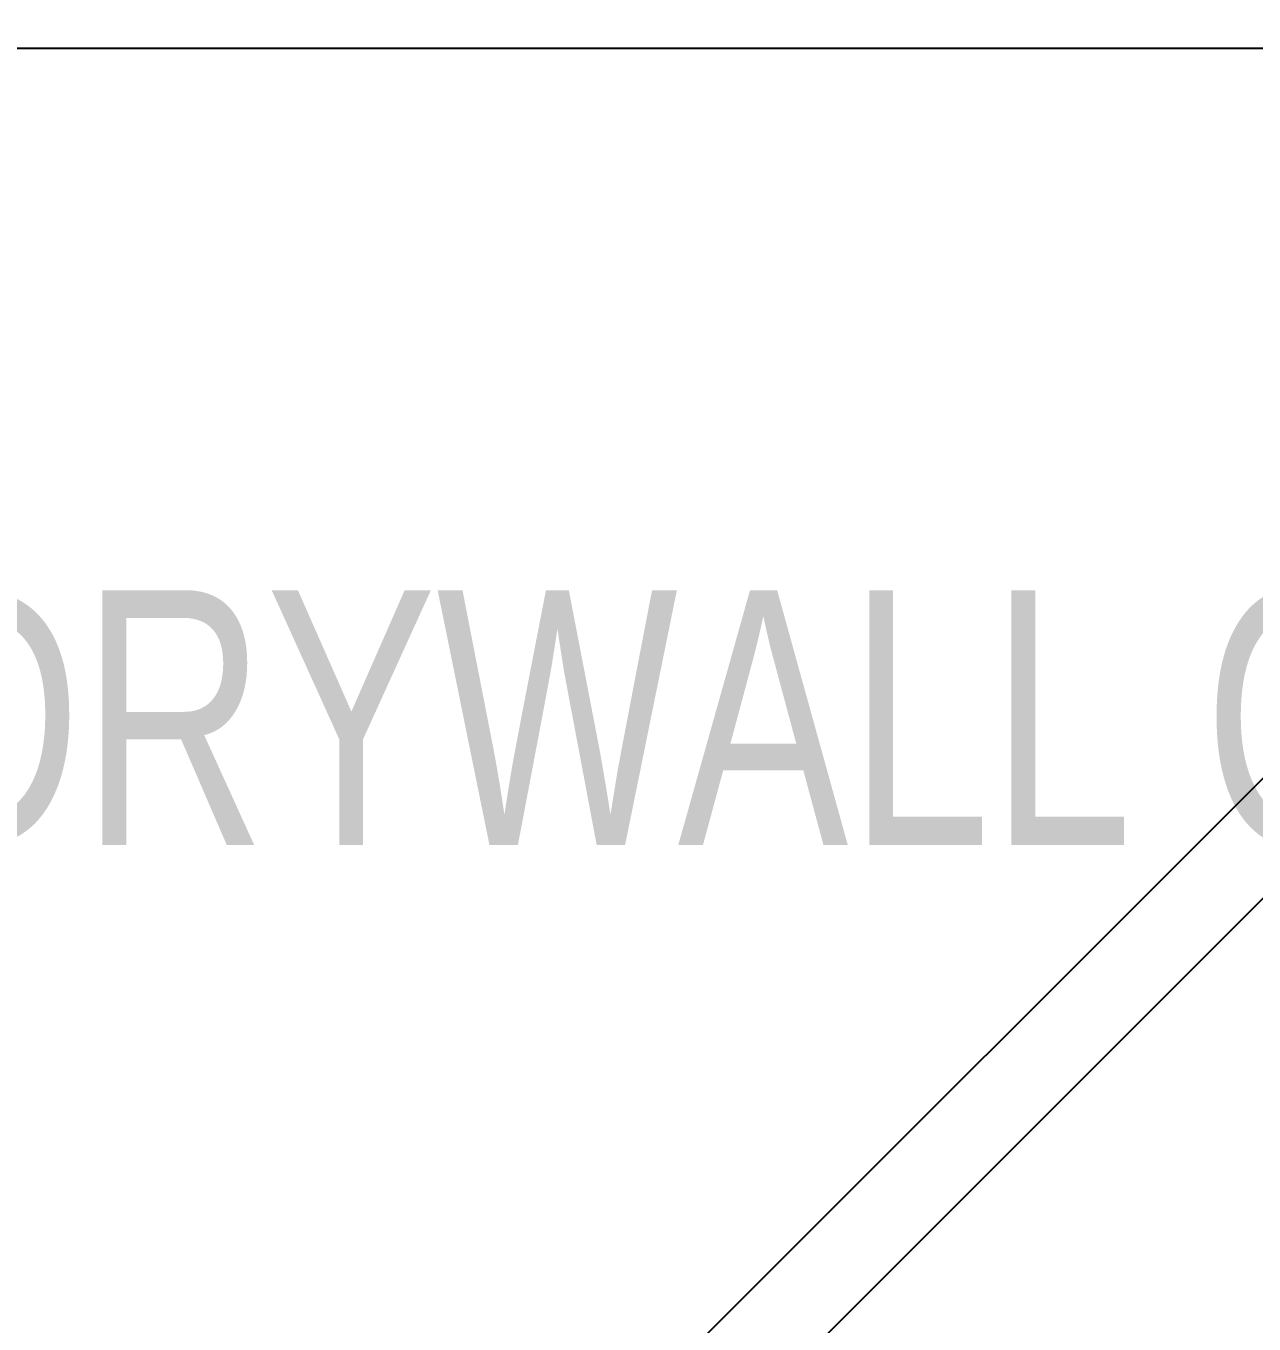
# Model space of a CAD drawing. Header units: inches. Extents: x 43 to 7578, y 1297 to 3809.
# Drawn here: x 5796.88 to 5818.56, y 1958.58 to 1981.51 of the extents above; entities that cross this region are included whole.
import ezdxf

# ---------------------------------------------------------------- set-up
doc = ezdxf.new("R2010")
doc.units = ezdxf.units.IN
doc.header["$LTSCALE"] = 0.5
doc.header["$MEASUREMENT"] = 0
doc.styles.add('Arch-Dim', font='romans.shx', dxfattribs={"width": 0.75})
doc.dimstyles.new('Annotative$7', dxfattribs={"dimscale": 96, "dimtxt": 0.09375, "dimasz": 0.0625, "dimexe": 0.0625, "dimexo": 0.0625, "dimgap": 0.03125, "dimtad": 0, "dimdec": 4, "dimzin": 3, "dimdsep": 46, "dimlunit": 4, "dimtxsty": 'Arch-Dim', "dimblk": 'ARCHTICK', "dimcen": 0.09375, "dimazin": 2, "dimtfac": 0.75, "dimtdec": 4, "dimtix": 1, "dimtmove": 2, "dimatfit": 3, "dimfxl": 1, "dimtolj": 1, "dimtzin": 0, "dimarcsym": 0})

# ---------------------------------------------------------------- blocks, each defined once
blk = doc.blocks.new('_ArchTick')
at = {"color": 0, "linetype": 'ByBlock', "const_width": 0.15}
blk.add_lwpolyline([(-0.5, -0.5), (0.5, 0.5)], dxfattribs=at)

msp = doc.modelspace()

# ---------------------------------------------------------------- linework, layer by layer
for p, q in [((5726.20624, 1875.71463), (5835.17526, 1984.68364)), ((5727.2669, 1874.65397), (5836.52012, 1983.90719)), ((5745.73137, 1981.11843), (5831.17526, 1981.11843))]:
    msp.add_line(p, q)

# ---------------------------------------------------------------- texts
at = {"insert": (5785.46675, 1969.2636), "char_height": 4.5, "attachment_point": 4, "style": 'Arch-Dim'}
msp.add_mtext('\\A1;{\\fCityBlueprint|b0|i0|c2|p2;1/2" DRYWALL CLG.}', dxfattribs=at)

# ---------------------------------------------------------------- leaders
at = {"path_type": 1, "annotation_type": 0, "has_hookline": 1, "hookline_direction": 0, "text_width": 34.10725}
msp.add_leader([(5768.40256, 1981.40291), (5783.1873, 1968.68108)], dimstyle='Annotative$7', override={"dimscale": 0}, dxfattribs=at)

doc.saveas('drawing.dxf')
